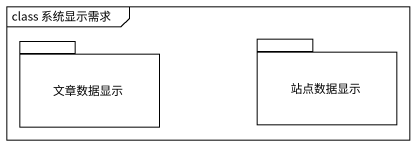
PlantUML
@startuml
mainframe class 系统显示需求
package 文章数据显示 {
}
package 站点数据显示 {
}
@enduml
